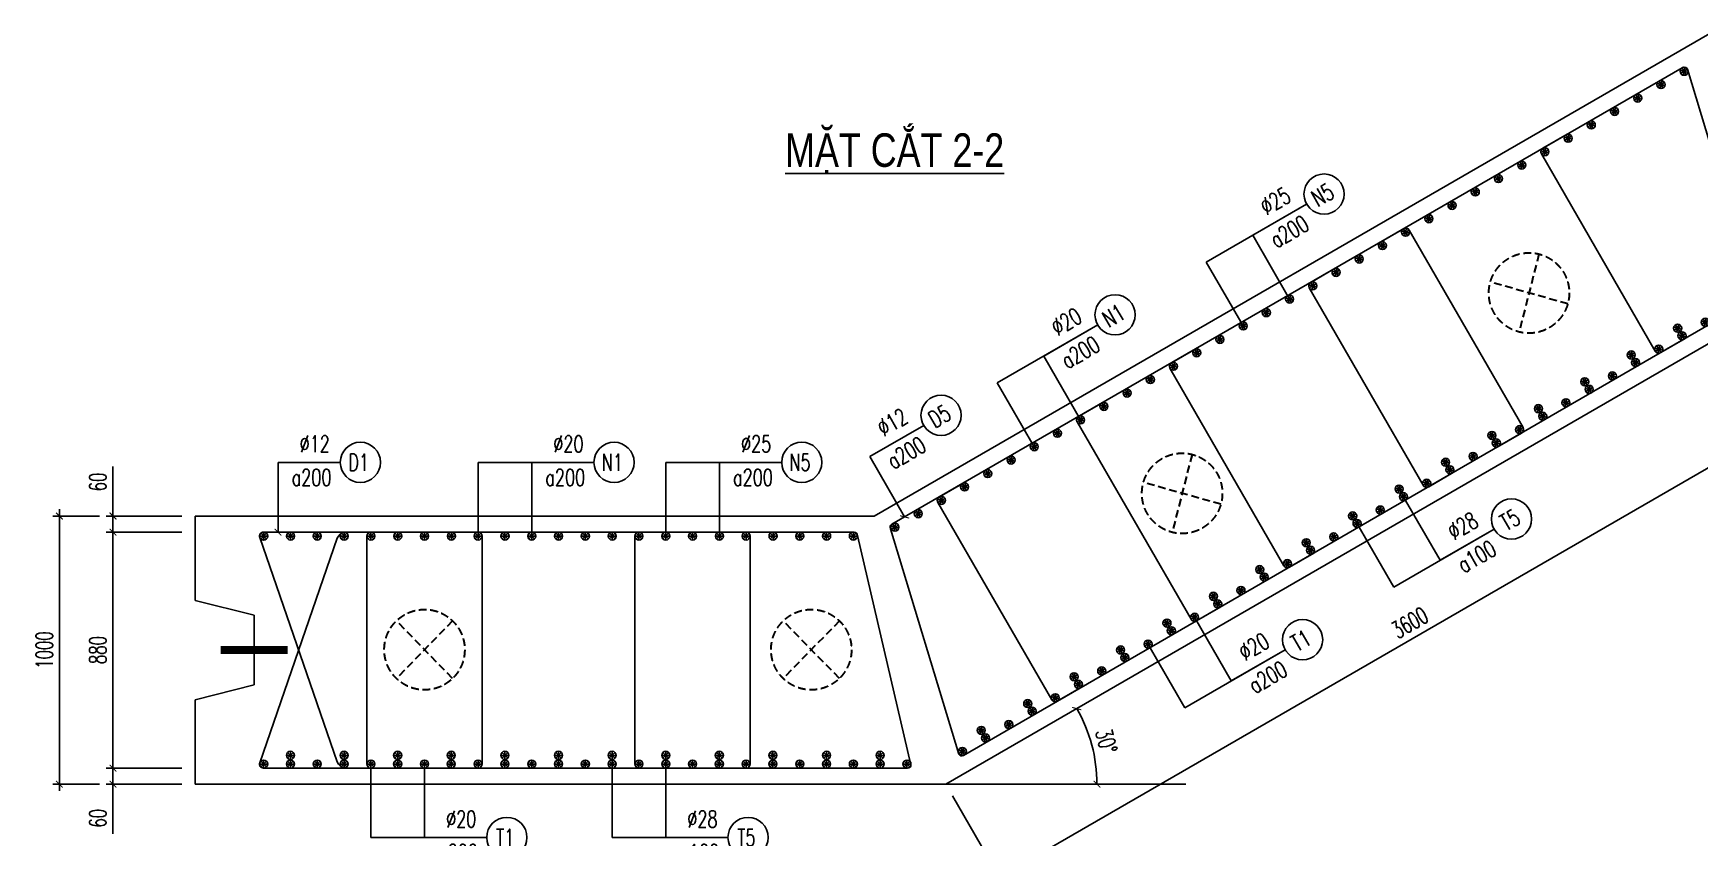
# Model space of a CAD drawing. Header units: millimetres. Extents: x -143483 to 1166745, y -1448440 to -1202244.
# Drawn here: x 478079 to 502946, y -1240398 to -1228400 of the extents above; entities that cross this region are included whole.
import ezdxf
from ezdxf.enums import TextEntityAlignment as Align

# ---------------------------------------------------------------- set-up
doc = ezdxf.new("R2010")
doc.units = ezdxf.units.MM
doc.header["$LTSCALE"] = 30
doc.header["$PDMODE"] = 3
doc.linetypes.add('DASHED', pattern=[19.05, 12.7, -6.35])
doc.layers.get('0').update_dxf_attribs({"lineweight": 9})
doc.layers.get('Defpoints').update_dxf_attribs({"lineweight": 9})
for name, color, linetype in [('ccu11-Cotthep', 9, 'Continuous'), ('ccu11-Dim', 8, 'Continuous'), ('ccu11-Text', 31, 'Continuous'), ('ccu11-Thay', 7, 'Continuous'), ('ccu11-Thep', 4, 'Continuous'), ('ccu11-Thep doc', 4, 'Continuous'), ('ccu11-Thepdai', 6, 'Continuous')]:
    doc.layers.add(name, color=color, linetype=linetype)
doc.layers.add('ccu11-Khuat', color=9, linetype='DASHED', lineweight=30)
doc.layers.add('Vicom_thep doc', color=1, linetype='Continuous', lineweight=35)
doc.styles.add('ccu11-dim', font='vnsimli.shx', dxfattribs={"width": 0.65, "bigfont": 'bigfont.shx'})
doc.styles.add('ccu11-VnAvH-B', font='VHAVANB.TTF')
doc.styles.add('ccu11-vnsimple', font='vnsimple.shx', dxfattribs={"bigfont": 'bigfont.shx'})
doc.styles.add('ccu11_simli', font='vnsimli.shx', dxfattribs={"width": 0.8})
doc.dimstyles.new('ccu11-100', dxfattribs={"dimscale": 100, "dimtxt": 2.5, "dimasz": 1, "dimexe": 1, "dimexo": 2, "dimgap": 1, "dimtad": 1, "dimdec": 0, "dimdsep": 46, "dimtxsty": 'ccu11-dim', "dimblk": 'ARCHTICK', "dimcen": -1, "dimdle": 1, "dimclrd": 256, "dimclre": 256, "dimclrt": 3, "dimadec": 0, "dimazin": 2, "dimtfac": 0.1, "dimtdec": 0, "dimtmove": 0, "dimatfit": 1, "dimldrblk": 'ARCHTICK', "dimfxl": 0, "dimtvp": 0.833333, "dimtolj": 1, "dimtzin": 12, "dimarcsym": 0})
doc.dimstyles.new('ccu11-100x4', dxfattribs={"dimscale": 100, "dimtxt": 2.5, "dimasz": 1, "dimexe": 1, "dimexo": 2, "dimgap": 1, "dimtad": 1, "dimdec": 0, "dimlfac": 0.25, "dimdsep": 46, "dimtxsty": 'ccu11-dim', "dimblk": 'ARCHTICK', "dimcen": -1, "dimdle": 1, "dimclrd": 256, "dimclre": 256, "dimclrt": 3, "dimadec": 0, "dimazin": 2, "dimtfac": 0.1, "dimtdec": 0, "dimtmove": 0, "dimatfit": 1, "dimldrblk": 'ARCHTICK', "dimfxl": 0, "dimtvp": 0.833333, "dimtolj": 1, "dimtzin": 12, "dimarcsym": 0})

# ---------------------------------------------------------------- blocks, each defined once
blk = doc.blocks.new('_ARCHTICK')
at = {"color": 0, "linetype": 'ByBlock', "const_width": 0.15}
blk.add_lwpolyline([(-0.5, -0.5), (0.5, 0.5)], dxfattribs=at)
blk = doc.blocks.new('*D2831')
at = {"layer": 'ccu11-Dim', "linetype": 'ByBlock', "lineweight": -2, "ltscale": 30, "transparency": 16777216}
for p, q in [((504268, -1232573), (505018, -1233872)), ((492410, -1241036), (505054, -1233736)), ((491797, -1239773), (492547, -1241072))]:
    blk.add_line(p, q, dxfattribs=at)
at = {"layer": 'Defpoints', "color": 0, "linetype": 'ByBlock', "ltscale": 30, "transparency": 16777216}
for p in [(504168, -1232400), (504968, -1233786), (491697, -1239600)]:
    blk.add_point(p, dxfattribs=at)
at = {"layer": 'ccu11-Dim', "linetype": 'ByBlock', "lineweight": -2, "ltscale": 30, "transparency": 16777216, "xscale": 100, "yscale": 100, "zscale": 100}
for p, rotation in [((504968, -1233786), 30.00008489636849), ((492497, -1240986), 210.0000848963685)]:
    blk.add_blockref('_ARCHTICK', p, dxfattribs=dict(at, rotation=rotation))
at = {"layer": 'ccu11-Dim', "color": 3, "linetype": 'ByBlock', "ltscale": 30, "transparency": 16777216, "insert": (498620, -1237191), "char_height": 250, "attachment_point": 5, "rotation": 30.0001, "style": 'ccu11-dim'}
blk.add_mtext('\\A1;3600', dxfattribs=at)
blk = doc.blocks.new('*D2836')
at = {"layer": 'ccu11-Dim', "linetype": 'ByBlock', "lineweight": -2, "ltscale": 30, "transparency": 16777216}
for p, q in [((479268, -1235600), (479268, -1234861)), ((480297, -1235600), (479168, -1235600)), ((479268, -1235840), (479268, -1235600)), ((480297, -1235840), (479168, -1235840)), ((479268, -1235840), (479268, -1235940))]:
    blk.add_line(p, q, dxfattribs=at)
at = {"layer": 'Defpoints', "color": 0, "linetype": 'ByBlock', "ltscale": 30, "transparency": 16777216}
for p in [(480497, -1235600), (479268, -1235840), (480497, -1235840)]:
    blk.add_point(p, dxfattribs=at)
at = {"layer": 'ccu11-Dim', "linetype": 'ByBlock', "lineweight": -2, "ltscale": 30, "transparency": 16777216, "xscale": 100, "yscale": 100, "zscale": 100}
for p, rotation in [((479268, -1235600), 270), ((479268, -1235840), 90)]:
    blk.add_blockref('_ARCHTICK', p, dxfattribs=dict(at, rotation=rotation))
at = {"layer": 'ccu11-Dim', "color": 3, "linetype": 'ByBlock', "ltscale": 30, "transparency": 16777216, "insert": (479043, -1235092), "char_height": 250, "attachment_point": 5, "rotation": 90, "style": 'ccu11-dim'}
blk.add_mtext('\\A1;60', dxfattribs=at)
blk = doc.blocks.new('*D2837')
at = {"layer": 'ccu11-Dim', "linetype": 'ByBlock', "lineweight": -2, "ltscale": 30, "transparency": 16777216}
for p, q in [((480297, -1235840), (479168, -1235840)), ((479268, -1235740), (479268, -1239460)), ((480297, -1239360), (479168, -1239360))]:
    blk.add_line(p, q, dxfattribs=at)
at = {"layer": 'Defpoints', "color": 0, "linetype": 'ByBlock', "ltscale": 30, "transparency": 16777216}
for p in [(480497, -1235840), (479268, -1239360), (480497, -1239360)]:
    blk.add_point(p, dxfattribs=at)
at = {"layer": 'ccu11-Dim', "linetype": 'ByBlock', "lineweight": -2, "ltscale": 30, "transparency": 16777216, "xscale": 100, "yscale": 100, "zscale": 100}
for p, rotation in [((479268, -1235840), 90), ((479268, -1239360), 270)]:
    blk.add_blockref('_ARCHTICK', p, dxfattribs=dict(at, rotation=rotation))
at = {"layer": 'ccu11-Dim', "color": 3, "linetype": 'ByBlock', "ltscale": 30, "transparency": 16777216, "insert": (479043, -1237600), "char_height": 250, "attachment_point": 5, "rotation": 90, "style": 'ccu11-dim'}
blk.add_mtext('\\A1;880', dxfattribs=at)
blk = doc.blocks.new('*D2838')
at = {"layer": 'ccu11-Dim', "linetype": 'ByBlock', "lineweight": -2, "ltscale": 30, "transparency": 16777216}
for p, q in [((480297, -1239360), (479168, -1239360)), ((479268, -1239360), (479268, -1239260)), ((479268, -1239360), (479268, -1239600)), ((480297, -1239600), (479168, -1239600)), ((479268, -1239600), (479268, -1240340))]:
    blk.add_line(p, q, dxfattribs=at)
at = {"layer": 'Defpoints', "color": 0, "linetype": 'ByBlock', "ltscale": 30, "transparency": 16777216}
for p in [(479268, -1239360), (480497, -1239360), (480497, -1239600)]:
    blk.add_point(p, dxfattribs=at)
at = {"layer": 'ccu11-Dim', "linetype": 'ByBlock', "lineweight": -2, "ltscale": 30, "transparency": 16777216, "xscale": 100, "yscale": 100, "zscale": 100}
for p, rotation in [((479268, -1239360), 270), ((479268, -1239600), 90)]:
    blk.add_blockref('_ARCHTICK', p, dxfattribs=dict(at, rotation=rotation))
at = {"layer": 'ccu11-Dim', "color": 3, "linetype": 'ByBlock', "ltscale": 30, "transparency": 16777216, "insert": (479043, -1240108), "char_height": 250, "attachment_point": 5, "rotation": 90, "style": 'ccu11-dim'}
blk.add_mtext('\\A1;60', dxfattribs=at)
blk = doc.blocks.new('*D2839')
at = {"layer": 'ccu11-Dim', "linetype": 'ByBlock', "lineweight": -2, "ltscale": 30, "transparency": 16777216}
for p, q in [((479068, -1235600), (478368, -1235600)), ((478468, -1235500), (478468, -1239700)), ((479068, -1239600), (478368, -1239600))]:
    blk.add_line(p, q, dxfattribs=at)
at = {"layer": 'Defpoints', "color": 0, "linetype": 'ByBlock', "ltscale": 30, "transparency": 16777216}
for p in [(479268, -1235600), (478468, -1239600), (479268, -1239600)]:
    blk.add_point(p, dxfattribs=at)
at = {"layer": 'ccu11-Dim', "linetype": 'ByBlock', "lineweight": -2, "ltscale": 30, "transparency": 16777216, "xscale": 100, "yscale": 100, "zscale": 100}
for p, rotation in [((478468, -1235600), 90), ((478468, -1239600), 270)]:
    blk.add_blockref('_ARCHTICK', p, dxfattribs=dict(at, rotation=rotation))
at = {"layer": 'ccu11-Dim', "color": 3, "linetype": 'ByBlock', "ltscale": 30, "transparency": 16777216, "insert": (478243, -1237600), "char_height": 250, "attachment_point": 5, "rotation": 90, "style": 'ccu11-dim'}
blk.add_mtext('\\A1;1000', dxfattribs=at)
blk = doc.blocks.new('MCT')
at = {"ltscale": 0.005}
for p, q in [((-0.49, 0), (0.49, 0)), ((0.35, -0.35), (-0.35, 0.35)), ((-0.35, -0.35), (0.35, 0.35)), ((0, -0.49), (0, 0.49))]:
    blk.add_line(p, q, dxfattribs=at)
blk.add_circle((0, 0), 0.492, dxfattribs=at)
blk = doc.blocks.new('*U1869')
at = {"layer": 'ccu11-Thep doc', "xscale": -121.9200000001001, "yscale": 121.9200000001001, "zscale": 121.92, "rotation": 270}
blk.add_blockref('MCT', (0, 0), dxfattribs=at)
blk = doc.blocks.new('*U1870')
at = {"layer": 'ccu11-Thep doc', "color": 0, "linetype": 'ByBlock', "lineweight": -2, "transparency": 16777216}
for p in [(0, 0), (800, 0), (1600, 0), (2400, 0), (3200, 0), (4000, 0), (4800, 0), (5600, 0), (6400, 0), (7200, 0), (8000, 0), (8800, 0)]:
    blk.add_blockref('*U1869', p, dxfattribs=at)
blk = doc.blocks.new('*U1871')
at = {"layer": 'ccu11-Thep doc', "xscale": -121.9200000001001, "yscale": 121.9200000001001, "zscale": 121.92, "rotation": 270}
blk.add_blockref('MCT', (0, 0), dxfattribs=at)
blk = doc.blocks.new('*U1872')
at = {"layer": 'ccu11-Thep doc', "color": 0, "linetype": 'ByBlock', "lineweight": -2, "transparency": 16777216}
for p in [(0, 0), (800, 0), (1600, 0), (2400, 0), (3200, 0), (4000, 0), (4800, 0), (5600, 0), (6400, 0), (7200, 0), (8000, 0), (8800, 0)]:
    blk.add_blockref('*U1871', p, dxfattribs=at)
blk = doc.blocks.new('SHD')
at = {"layer": 'ccu11-Cotthep'}
blk.add_circle((300, 0), 300, dxfattribs=at)
at = {"layer": 'ccu11-Cotthep', "color": 31, "style": 'ccu11_simli', "width": 0.8}
blk.add_attdef('DK', text='', height=250, dxfattribs=at).set_placement((-101, 65), align=Align.BOTTOM_RIGHT)
blk.add_attdef('KH', text='', height=250, dxfattribs=at).set_placement((300, 0), align=Align.MIDDLE)
blk.add_attdef('KC', text='', height=250, dxfattribs=at).set_placement((-101, -142), align=Align.TOP_RIGHT)
blk = doc.blocks.new('*D2840')
at = {"layer": 'ccu11-Dim', "lineweight": -2, "transparency": 16777216}
blk.add_arc((491697, -1239600), 2255, 0, 30.0001, dxfattribs=at)
at = {"layer": 'Defpoints', "color": 0, "transparency": 16777216}
for p in [(504168, -1232400), (493917, -1239209), (491697, -1239600), (491697, -1239600), (495279, -1239600)]:
    blk.add_point(p, dxfattribs=at)
at = {"layer": 'ccu11-Dim', "lineweight": -2, "transparency": 16777216, "xscale": 100, "yscale": 100, "zscale": 100}
for p, rotation in [((493650, -1238473), 120.0000848963687), ((493952, -1239600), 270.0000000000008)]:
    blk.add_blockref('_ARCHTICK', p, dxfattribs=dict(at, rotation=rotation))
at = {"layer": 'ccu11-Dim', "color": 3, "transparency": 16777216, "insert": (494092, -1238958), "char_height": 250, "attachment_point": 5, "rotation": 285, "style": 'ccu11-dim'}
blk.add_mtext('\\A1;30\\M+1818B', dxfattribs=at)
blk = doc.blocks.new('*U1865')
at = {"layer": 'ccu11-Thep doc', "xscale": -121.9200000001001, "yscale": 121.9200000001001, "zscale": 121.92, "rotation": 270}
blk.add_blockref('MCT', (0, 0), dxfattribs=at)
blk = doc.blocks.new('*U1867')
at = {"layer": 'ccu11-Thep doc', "color": 0, "linetype": 'ByBlock', "lineweight": -2, "transparency": 16777216}
for p in [(0, 0), (800, 0), (1600, 0), (2400, 0), (3200, 0), (4000, 0), (4800, 0), (5600, 0), (6400, 0), (7200, 0), (8000, 0), (8800, 0), (9600, 0), (10400, 0), (11200, 0), (12000, 0), (12800, 0), (13600, 0)]:
    blk.add_blockref('*U1865', p, dxfattribs=at)
blk = doc.blocks.new('*U1868')
at = {"layer": 'ccu11-Thep doc', "xscale": -121.9200000001001, "yscale": 121.9200000001001, "zscale": 121.92, "rotation": 270}
blk.add_blockref('MCT', (0, 0), dxfattribs=at)
blk = doc.blocks.new('*U1864')
at = {"layer": 'ccu11-Thep doc', "color": 0, "linetype": 'ByBlock', "lineweight": -2, "transparency": 16777216}
for p in [(0, 0), (800, 0), (1600, 0), (2400, 0), (3200, 0), (4000, 0), (4800, 0), (5600, 0), (6400, 0), (7200, 0), (8000, 0), (8800, 0), (9600, 0), (10400, 0), (11200, 0), (12000, 0), (12800, 0), (13600, 0)]:
    blk.add_blockref('*U1868', p, dxfattribs=at)
blk = doc.blocks.new('ccu11_block_thep')
at = {"layer": 'ccu11-Thep', "color": 3}
for p, q in [((-0.4, 0), (0.4, 0)), ((-0.28, 0.28), (0.28, -0.28)), ((0.28, 0.28), (-0.28, -0.28)), ((0, 0.4), (0, -0.4))]:
    blk.add_line(p, q, dxfattribs=at)
at = {"layer": 'ccu11-Thep', "color": 1, "const_width": 0.0667}
blk.add_lwpolyline([(-0.4, 0, 1), (0.4, 0, 1), (-0.4, 0, 1)], format="xyb", dxfattribs=at)
at = {"layer": 'ccu11-Thep', "color": 1}
blk.add_circle((0, 0), 0.4, dxfattribs=at)
blk = doc.blocks.new('*U1886')
at = {"layer": 'Vicom_thep doc', "xscale": -150, "yscale": 150, "zscale": 150, "rotation": 180}
blk.add_blockref('ccu11_block_thep', (0, 0), dxfattribs=at)
blk = doc.blocks.new('*U1887')
at = {"layer": 'ccu11-Thep doc', "color": 0, "linetype": 'ByBlock', "lineweight": -2, "transparency": 16777216}
for p in [(0, 0), (800, 0), (1600, 0), (2400, 0), (3200, 0), (4000, 0), (4800, 0), (5600, 0), (6400, 0), (7200, 0), (8000, 0)]:
    blk.add_blockref('*U1886', p, dxfattribs=at)
blk = doc.blocks.new('*U1878')
at = {"layer": 'Vicom_thep doc', "xscale": -150, "yscale": 150, "zscale": 150, "rotation": 180}
blk.add_blockref('ccu11_block_thep', (0, 0), dxfattribs=at)
blk = doc.blocks.new('*U1879')
at = {"layer": 'ccu11-Thep doc', "color": 0, "linetype": 'ByBlock', "lineweight": -2, "transparency": 16777216}
for p in [(0, 0), (800, 0), (1600, 0), (2400, 0), (3200, 0), (4000, 0), (4800, 0), (5600, 0), (6400, 0), (7200, 0), (8000, 0), (8800, 0), (9600, 0), (10400, 0), (11200, 0), (12000, 0), (12800, 0)]:
    blk.add_blockref('*U1878', p, dxfattribs=at)
blk = doc.blocks.new('*U1880')
at = {"layer": 'Vicom_thep doc', "xscale": -150, "yscale": 150, "zscale": 150, "rotation": 180}
blk.add_blockref('ccu11_block_thep', (0, 0), dxfattribs=at)
blk = doc.blocks.new('*U1881')
at = {"layer": 'ccu11-Thep doc', "color": 0, "linetype": 'ByBlock', "lineweight": -2, "transparency": 16777216}
for p in [(0, 0), (800, 0), (1600, 0), (2400, 0), (3200, 0), (4000, 0), (4800, 0), (5600, 0), (6400, 0), (7200, 0), (8000, 0), (8800, 0)]:
    blk.add_blockref('*U1880', p, dxfattribs=at)
blk = doc.blocks.new('*U1882')
at = {"layer": 'Vicom_thep doc', "xscale": -150, "yscale": 150, "zscale": 150, "rotation": 180}
blk.add_blockref('ccu11_block_thep', (0, 0), dxfattribs=at)
blk = doc.blocks.new('*U1883')
at = {"layer": 'ccu11-Thep doc', "color": 0, "linetype": 'ByBlock', "lineweight": -2, "transparency": 16777216}
for p in [(0, 0), (800, 0), (1600, 0), (2400, 0), (3200, 0), (4000, 0), (4800, 0), (5600, 0), (6400, 0), (7200, 0), (8000, 0), (8800, 0)]:
    blk.add_blockref('*U1882', p, dxfattribs=at)
blk = doc.blocks.new('*U1884')
at = {"layer": 'Vicom_thep doc', "xscale": -150, "yscale": 150, "zscale": 150, "rotation": 180}
blk.add_blockref('ccu11_block_thep', (0, 0), dxfattribs=at)
blk = doc.blocks.new('*U1885')
at = {"layer": 'ccu11-Thep doc', "color": 0, "linetype": 'ByBlock', "lineweight": -2, "transparency": 16777216}
for p in [(0, 0), (800, 0), (1600, 0), (2400, 0), (3200, 0), (4000, 0), (4800, 0), (5600, 0), (6400, 0), (7200, 0), (8000, 0), (8800, 0), (9600, 0), (10400, 0), (11200, 0), (12000, 0), (12800, 0)]:
    blk.add_blockref('*U1884', p, dxfattribs=at)
blk = doc.blocks.new('*U1649')
at = {"layer": 'Vicom_thep doc', "xscale": -150, "yscale": 150, "zscale": 150, "rotation": 180}
blk.add_blockref('ccu11_block_thep', (0, 0), dxfattribs=at)
blk = doc.blocks.new('*U1650')
at = {"layer": 'ccu11-Thep doc', "color": 0, "linetype": 'ByBlock', "lineweight": -2, "transparency": 16777216}
for p in [(0, 0), (800, 0), (1600, 0), (2400, 0), (3200, 0), (4000, 0), (4800, 0), (5600, 0), (6400, 0), (7200, 0), (8000, 0), (8800, 0), (9600, 0), (10400, 0), (11200, 0), (12000, 0), (12800, 0)]:
    blk.add_blockref('*U1649', p, dxfattribs=at)

msp = doc.modelspace()

# ---------------------------------------------------------------- linework, layer by layer
at = {"layer": 'ccu11-Dim'}
msp.add_lwpolyline([(491696.79, -1239600.16), (495278.71, -1239600.16)], dxfattribs=at)
at = {"layer": 'ccu11-Khuat', "ltscale": 0.3}
for p, q in [((500548.21, -1231691.94), (500251.64, -1232854.71)), ((500977.56, -1232435.6), (499822.28, -1232111.06)), ((495371.2, -1234680.89), (495074.62, -1235843.67)), ((495800.55, -1235424.55), (494645.27, -1235100.01)), ((484335.91, -1237164.45), (483497.68, -1238023.15)), ((484335.91, -1238023.15), (483497.68, -1237164.45)), ((490108.24, -1237164.45), (489270.01, -1238023.15)), ((490108.24, -1238023.15), (489270.01, -1237164.45))]:
    msp.add_line(p, q, dxfattribs=at)
for centre in [(500399.92, -1232273.33), (495222.91, -1235262.28), (483916.79, -1237593.8), (489689.13, -1237593.8)]:
    msp.add_circle(centre, 600, dxfattribs=at)
at = {"layer": 'ccu11-Thay'}
for p, q in [((503095.72, -1228400.16), (490624.99, -1235600.16)), ((491696.79, -1239600.16), (504167.52, -1232400.16)), ((490624.99, -1235600.16), (480496.79, -1235600.16)), ((480496.79, -1236860.16), (480496.79, -1235600.16)), ((481376.56, -1237080.16), (480496.79, -1236860.16)), ((481376.56, -1238120.16), (481376.56, -1237080.16)), ((480496.79, -1238340.16), (481376.56, -1238120.16)), ((480496.79, -1239600.16), (480496.79, -1238340.16)), ((480496.79, -1239600.16), (491696.79, -1239600.16))]:
    msp.add_line(p, q, dxfattribs=at)
at = {"layer": 'ccu11-Thep', "const_width": 120}
msp.add_lwpolyline([(481876.79, -1237600.16), (480876.79, -1237600.16)], dxfattribs=at)
at = {"layer": 'ccu11-Thepdai'}
for points in [[(490891.62, -1235723.33), (502684.85, -1228914.51, -0.41421356), (502766.81, -1228936.47), (503778.99, -1232289.62, -0.41421356), (503760.69, -1232357.92), (491958.8, -1239171.75, -0.41421356), (491890.5, -1239153.44), (490873.32, -1235791.63, -0.41421356), (490891.62, -1235723.33)], [(502730.12, -1232952.92), (502366.39, -1233162.92, -0.41421356), (502284.43, -1233140.95), (500584.43, -1230196.47, -0.41421356), (500606.39, -1230114.51), (500970.12, -1229904.51)], [(499924.2, -1234572.92), (500287.93, -1234362.92, 0.41421356), (500309.89, -1234280.95), (498609.89, -1231336.47, 0.41421356), (498527.93, -1231314.51), (498164.2, -1231524.51)], [(499266.02, -1234952.92), (498902.29, -1235162.92, -0.41421356), (498820.32, -1235140.95), (497120.32, -1232196.47, -0.41421356), (497142.29, -1232114.51), (497506.02, -1231904.51)], [(497187.56, -1236152.92), (496823.82, -1236362.92, -0.41421356), (496741.86, -1236340.95), (495041.86, -1233396.47, -0.41421356), (495063.82, -1233314.51), (495427.56, -1233104.51)], [(495801.91, -1236952.92), (495438.18, -1237162.92, -0.41421356), (495356.22, -1237140.95), (493656.22, -1234196.47, -0.41421356), (493678.18, -1234114.51), (494041.91, -1233904.51)], [(493723.45, -1238152.92), (493359.72, -1238362.92, -0.41421356), (493277.76, -1238340.95), (491577.76, -1235396.47, -0.41421356), (491599.72, -1235314.51), (491963.45, -1235104.51)], [(483445, -1235840.16), (482724.53, -1235840.16, 0.23620228), (482612.76, -1235932.91), (481458.88, -1239279.66, 0.5204497), (481515.27, -1239360.16), (491126.79, -1239360.16, 0.41421356), (491176.79, -1239310.16), (490376.79, -1235890.16, 0.41421356), (490326.79, -1235840.16), (481515.27, -1235840.16, 0.5204497), (481458.88, -1235920.66), (482612.76, -1239267.41, 0.23620228), (482724.53, -1239360.16), (483445, -1239360.16)], [(483536.79, -1235840.16), (483116.79, -1235840.16, 0.41421356), (483056.79, -1235900.16), (483056.79, -1239300.16, 0.41421356), (483116.79, -1239360.16), (483536.79, -1239360.16)], [(484296.79, -1235840.16), (484716.79, -1235840.16, -0.41421356), (484776.79, -1235900.16), (484776.79, -1239300.16, -0.41421356), (484716.79, -1239360.16), (484296.79, -1239360.16)], [(487536.79, -1235840.16), (487116.79, -1235840.16, 0.41421356), (487056.79, -1235900.16), (487056.79, -1239300.16, 0.41421356), (487116.79, -1239360.16), (487536.79, -1239360.16)], [(488296.79, -1235840.16), (488716.79, -1235840.16, -0.41421356), (488776.79, -1235900.16), (488776.79, -1239300.16, -0.41421356), (488716.79, -1239360.16), (488296.79, -1239360.16)]]:
    msp.add_lwpolyline(points, format="xyb", dxfattribs=at)

# ---------------------------------------------------------------- block references
at = {"layer": 'ccu11-Cotthep'}
ref = msp.add_blockref('SHD', (497081.2, -1230947.66), dxfattribs=dict(at, rotation=30))
ref.add_attrib('KH', 'N5', dxfattribs={"color": 31, "height": 250, "rotation": 30, "style": 'ccu11-vnsimple', "width": 0.7}).set_placement((497319.36, -1230810.16), align=Align.MIDDLE_CENTER)
ref.add_attrib('KC', 'a200', dxfattribs={"color": 31, "height": 250, "rotation": 30, "style": 'ccu11-vnsimple', "width": 0.7}).set_placement((496760.04, -1231248.55), align=Align.TOP_CENTER)
ref.add_attrib('DK', '`25', dxfattribs={"color": 31, "height": 250, "rotation": 30, "style": 'ccu11-vnsimple', "width": 0.7}).set_placement((496713.93, -1231073.1), align=Align.BOTTOM_CENTER)
ref = msp.add_blockref('SHD', (493962.54, -1232749.03), dxfattribs=dict(at, rotation=30))
ref.add_attrib('KH', 'N1', dxfattribs={"color": 31, "height": 250, "rotation": 30, "style": 'ccu11-vnsimple', "width": 0.7}).set_placement((494200.7, -1232611.53), align=Align.MIDDLE_CENTER)
ref.add_attrib('KC', 'a200', dxfattribs={"color": 31, "height": 250, "rotation": 30, "style": 'ccu11-vnsimple', "width": 0.7}).set_placement((493641.38, -1233049.92), align=Align.TOP_CENTER)
ref.add_attrib('DK', '`20', dxfattribs={"color": 31, "height": 250, "rotation": 30, "style": 'ccu11-vnsimple', "width": 0.7}).set_placement((493595.27, -1232874.47), align=Align.BOTTOM_CENTER)
ref = msp.add_blockref('SHD', (491366.14, -1234248.07), dxfattribs=dict(at, rotation=30))
ref.add_attrib('KH', 'D5', dxfattribs={"color": 31, "height": 250, "rotation": 30, "style": 'ccu11-vnsimple', "width": 0.7}).set_placement((491604.3, -1234110.57), align=Align.MIDDLE_CENTER)
ref.add_attrib('KC', 'a200', dxfattribs={"color": 31, "height": 250, "rotation": 30, "style": 'ccu11-vnsimple', "width": 0.7}).set_placement((491044.98, -1234548.96), align=Align.TOP_CENTER)
ref.add_attrib('DK', '`12', dxfattribs={"color": 31, "height": 250, "rotation": 30, "style": 'ccu11-vnsimple', "width": 0.7}).set_placement((490998.87, -1234373.51), align=Align.BOTTOM_CENTER)
ref = msp.add_blockref('SHD', (482659.99, -1234799.8), dxfattribs=at)
ref.add_attrib('KH', 'D1', dxfattribs={"color": 31, "height": 250, "style": 'ccu11-vnsimple', "width": 0.7}).set_placement((482934.99, -1234799.8), align=Align.MIDDLE_CENTER)
ref.add_attrib('KC', 'a200', dxfattribs={"color": 31, "height": 250, "style": 'ccu11-vnsimple', "width": 0.7}).set_placement((482231.41, -1234899.8), align=Align.TOP_CENTER)
ref.add_attrib('DK', '`12', dxfattribs={"color": 31, "height": 250, "style": 'ccu11-vnsimple', "width": 0.7}).set_placement((482279.21, -1234724.8), align=Align.BOTTOM_CENTER)
ref = msp.add_blockref('SHD', (486445.79, -1234799.8), dxfattribs=at)
ref.add_attrib('KH', 'N1', dxfattribs={"color": 31, "height": 250, "style": 'ccu11-vnsimple', "width": 0.7}).set_placement((486720.79, -1234799.8), align=Align.MIDDLE_CENTER)
ref.add_attrib('KC', 'a200', dxfattribs={"color": 31, "height": 250, "style": 'ccu11-vnsimple', "width": 0.7}).set_placement((486017.21, -1234899.8), align=Align.TOP_CENTER)
ref.add_attrib('DK', '`20', dxfattribs={"color": 31, "height": 250, "style": 'ccu11-vnsimple', "width": 0.7}).set_placement((486065.01, -1234724.8), align=Align.BOTTOM_CENTER)
ref = msp.add_blockref('SHD', (489246.96, -1234799.45), dxfattribs=at)
ref.add_attrib('KH', 'N5', dxfattribs={"color": 31, "height": 250, "style": 'ccu11-vnsimple', "width": 0.7}).set_placement((489521.96, -1234799.45), align=Align.MIDDLE_CENTER)
ref.add_attrib('KC', 'a200', dxfattribs={"color": 31, "height": 250, "style": 'ccu11-vnsimple', "width": 0.7}).set_placement((488818.38, -1234899.45), align=Align.TOP_CENTER)
ref.add_attrib('DK', '`25', dxfattribs={"color": 31, "height": 250, "style": 'ccu11-vnsimple', "width": 0.7}).set_placement((488866.18, -1234724.45), align=Align.BOTTOM_CENTER)
ref = msp.add_blockref('SHD', (499878.09, -1235795.06), dxfattribs=dict(at, rotation=30))
ref.add_attrib('KH', 'T5', dxfattribs={"color": 31, "height": 250, "rotation": 30, "style": 'ccu11-vnsimple', "width": 0.7}).set_placement((500116.25, -1235657.56), align=Align.MIDDLE_CENTER)
ref.add_attrib('KC', 'a100', dxfattribs={"color": 31, "height": 250, "rotation": 30, "style": 'ccu11-vnsimple', "width": 0.7}).set_placement((499556.93, -1236095.95), align=Align.TOP_CENTER)
ref.add_attrib('DK', '`28', dxfattribs={"color": 31, "height": 250, "rotation": 30, "style": 'ccu11-vnsimple', "width": 0.7}).set_placement((499510.82, -1235920.5), align=Align.BOTTOM_CENTER)
ref = msp.add_blockref('SHD', (496760.4, -1237595.06), dxfattribs=dict(at, rotation=30))
ref.add_attrib('KH', 'T1', dxfattribs={"color": 31, "height": 250, "rotation": 30, "style": 'ccu11-vnsimple', "width": 0.7}).set_placement((496998.56, -1237457.56), align=Align.MIDDLE_CENTER)
ref.add_attrib('KC', 'a200', dxfattribs={"color": 31, "height": 250, "rotation": 30, "style": 'ccu11-vnsimple', "width": 0.7}).set_placement((496439.24, -1237895.95), align=Align.TOP_CENTER)
ref.add_attrib('DK', '`20', dxfattribs={"color": 31, "height": 250, "rotation": 30, "style": 'ccu11-vnsimple', "width": 0.7}).set_placement((496393.13, -1237720.5), align=Align.BOTTOM_CENTER)
ref = msp.add_blockref('SHD', (484845.79, -1240395.52), dxfattribs=at)
ref.add_attrib('KH', 'T1', dxfattribs={"color": 31, "height": 250, "style": 'ccu11-vnsimple', "width": 0.7}).set_placement((485120.79, -1240395.52), align=Align.MIDDLE_CENTER)
ref.add_attrib('KC', 'a200', dxfattribs={"color": 31, "height": 250, "style": 'ccu11-vnsimple', "width": 0.7}).set_placement((484417.21, -1240495.52), align=Align.TOP_CENTER)
ref.add_attrib('DK', '`20', dxfattribs={"color": 31, "height": 250, "style": 'ccu11-vnsimple', "width": 0.7}).set_placement((484465.01, -1240320.52), align=Align.BOTTOM_CENTER)
ref = msp.add_blockref('SHD', (488445.44, -1240395.52), dxfattribs=at)
ref.add_attrib('KH', 'T5', dxfattribs={"color": 31, "height": 250, "style": 'ccu11-vnsimple', "width": 0.7}).set_placement((488720.44, -1240395.52), align=Align.MIDDLE_CENTER)
ref.add_attrib('KC', 'a100', dxfattribs={"color": 31, "height": 250, "style": 'ccu11-vnsimple', "width": 0.7}).set_placement((488016.86, -1240495.52), align=Align.TOP_CENTER)
ref.add_attrib('DK', '`28', dxfattribs={"color": 31, "height": 250, "style": 'ccu11-vnsimple', "width": 0.7}).set_placement((488064.66, -1240320.52), align=Align.BOTTOM_CENTER)
at = {"layer": 'ccu11-Thep doc', "xscale": -1, "rotation": 30.00000000000006}
msp.add_blockref('*U1864', (502714.85, -1228966.47), dxfattribs=at)
at = {"layer": 'ccu11-Thep doc'}
for name, p, rotation in [('*U1879', (491284.28, -1235565.1), 30), ('*U1867', (503722.03, -1232310.95), 209.9999999999999), ('*U1650', (492225.44, -1238798.28), 30), ('*U1885', (492290.49, -1238910.95), 30), ('*U1872', (491116.79, -1239300.16), 180)]:
    msp.add_blockref(name, p, dxfattribs=dict(at, rotation=rotation))
at = {"layer": 'ccu11-Thep doc', "xscale": -121.9200000001001, "yscale": 121.9200000001001, "zscale": 121.9200000001001, "rotation": 270}
for p in [(481516.44, -1235900.16), (481516.44, -1239300.16)]:
    msp.add_blockref('MCT', p, dxfattribs=at)
at = {"layer": 'ccu11-Thep doc', "xscale": -1}
msp.add_blockref('*U1870', (490316.79, -1235900.16), dxfattribs=at)
at = {"layer": 'ccu11-Thep doc'}
for name, p in [('*U1887', (481917.96, -1235899.81)), ('*U1883', (481916.44, -1239170.05)), ('*U1881', (481916.44, -1239300.16))]:
    msp.add_blockref(name, p, dxfattribs=at)

# ---------------------------------------------------------------- texts
at = {"layer": 'ccu11-Text', "color": 2, "style": 'ccu11-VnAvH-B', "width": 0.8}
msp.add_text('%%UmÆt c¾t 2-2', height=500, dxfattribs=at).set_placement((490933.46, -1230391.73), align=Align.CENTER)

# ---------------------------------------------------------------- dimensions: what is measured, and where the dimension line sits
at = {"layer": 'ccu11-Dim', "linetype": 'ByBlock', "ltscale": 30}
dim = msp.add_aligned_dim(p1=(491696.79, -1239600.16), p2=(504167.52, -1232400.16), distance=-1600, dimstyle='ccu11-100x4', dxfattribs=at)
dim.commit()
dim.dimension.update_dxf_attribs({"geometry": '*D2831', "text_midpoint": (498619.66, -1237190.95)})
at = {"layer": 'ccu11-Dim'}
dim = msp.add_angular_dim_2l(base=(493917.41, -1239208.61), line1=((491696.79, -1239600.16), (504167.52, -1232400.16)), line2=((491696.79, -1239600.16), (495278.71, -1239600.16)), dimstyle='ccu11-100', dxfattribs=at)
dim.commit()
dim.dimension.update_dxf_attribs({"geometry": '*D2840', "text_midpoint": (494092.16, -1238958.32)})
at = {"layer": 'ccu11-Dim', "linetype": 'ByBlock', "ltscale": 30}
for base, p1, p2, angle, picture, middle in [((479268.4, -1235840.16), (480496.79, -1235600.16), (480496.79, -1235840.16), 90, '*D2836', (479268.4, -1235092.18)), ((479268.4, -1239360.16), (480496.79, -1239600.16), (480496.79, -1239360.16), 270, '*D2838', (479268.4, -1240108.15))]:
    dim = msp.add_linear_dim(base=base, p1=p1, p2=p2, angle=angle, dimstyle='ccu11-100x4', dxfattribs=at)
    dim.commit()
    dim.dimension.update_dxf_attribs({"geometry": picture, "text_midpoint": middle, "dimtype": 160})
dim = msp.add_linear_dim(base=(478468.4, -1239600.16), p1=(479268.4, -1235600.16), p2=(479268.4, -1239600.16), angle=90, dimstyle='ccu11-100x4', dxfattribs=at)
dim.commit()
dim.dimension.update_dxf_attribs({"geometry": '*D2839', "text_midpoint": (478243.4, -1237600.16)})
dim = msp.add_linear_dim(base=(479268.4, -1239360.16), p1=(480496.79, -1235840.16), p2=(480496.79, -1239360.16), angle=90, dimstyle='ccu11-100x4', override={"dimtmove": 1}, dxfattribs=at)
dim.commit()
dim.dimension.update_dxf_attribs({"geometry": '*D2837', "text_midpoint": (479043.4, -1237600.16)})

# ---------------------------------------------------------------- leaders
at = {"layer": 'ccu11-Cotthep'}
for points in [[(496134.02, -1232765.1), (495583.84, -1231812.16), (497081.2, -1230947.66)], [(496826.84, -1232365.1), (496276.66, -1231412.16), (497081.2, -1230947.66)], [(493015.36, -1234566.47), (492465.18, -1233613.53), (493962.54, -1232749.03)], [(493708.18, -1234166.47), (493158.01, -1233213.53), (493962.54, -1232749.03)], [(484716.79, -1235900.16), (484716.79, -1234799.8), (486445.79, -1234799.8)], [(485516.79, -1235900.16), (485516.79, -1234799.8), (486445.79, -1234799.8)], [(487517.96, -1235899.81), (487517.96, -1234799.45), (489246.96, -1234799.45)], [(488317.96, -1235899.81), (488317.96, -1234799.45), (489246.96, -1234799.45)], [(498523.38, -1235306.62), (499073.55, -1236259.56), (499878.09, -1235795.06)], [(497830.55, -1235706.62), (498380.73, -1236659.56), (499878.09, -1235795.06)], [(495405.68, -1237106.62), (495955.86, -1238059.56), (496760.4, -1237595.06)], [(494712.86, -1237506.62), (495263.04, -1238459.56), (496760.4, -1237595.06)], [(483116.79, -1239295.16), (483116.79, -1240395.52), (484845.79, -1240395.52)], [(483916.79, -1239295.16), (483916.79, -1240395.52), (484845.79, -1240395.52)], [(486716.44, -1239295.16), (486716.44, -1240395.52), (488445.44, -1240395.52)], [(487516.44, -1239295.16), (487516.44, -1240395.52), (488445.44, -1240395.52)]]:
    msp.add_leader(points, dimstyle='ccu11-100', override={"dimasz": 1.5, "dimgap": 1, "dimtad": 0, "dimldrblk": 'None', "dimfxl": 3, "dimfxlon": 1, "dimtfill": 1, "dimarcsym": 1}, dxfattribs=at)
at = {"layer": 'ccu11-Cotthep', "linetype": 'ByBlock', "ltscale": 30}
for points in [[(491081.78, -1235613.54), (490561.6, -1234712.57), (491366.14, -1234248.07)], [(481730.99, -1235840.16), (481730.99, -1234799.8), (482659.99, -1234799.8)]]:
    msp.add_leader(points, dimstyle='ccu11-100x4', dxfattribs=at)

doc.saveas('drawing.dxf')
